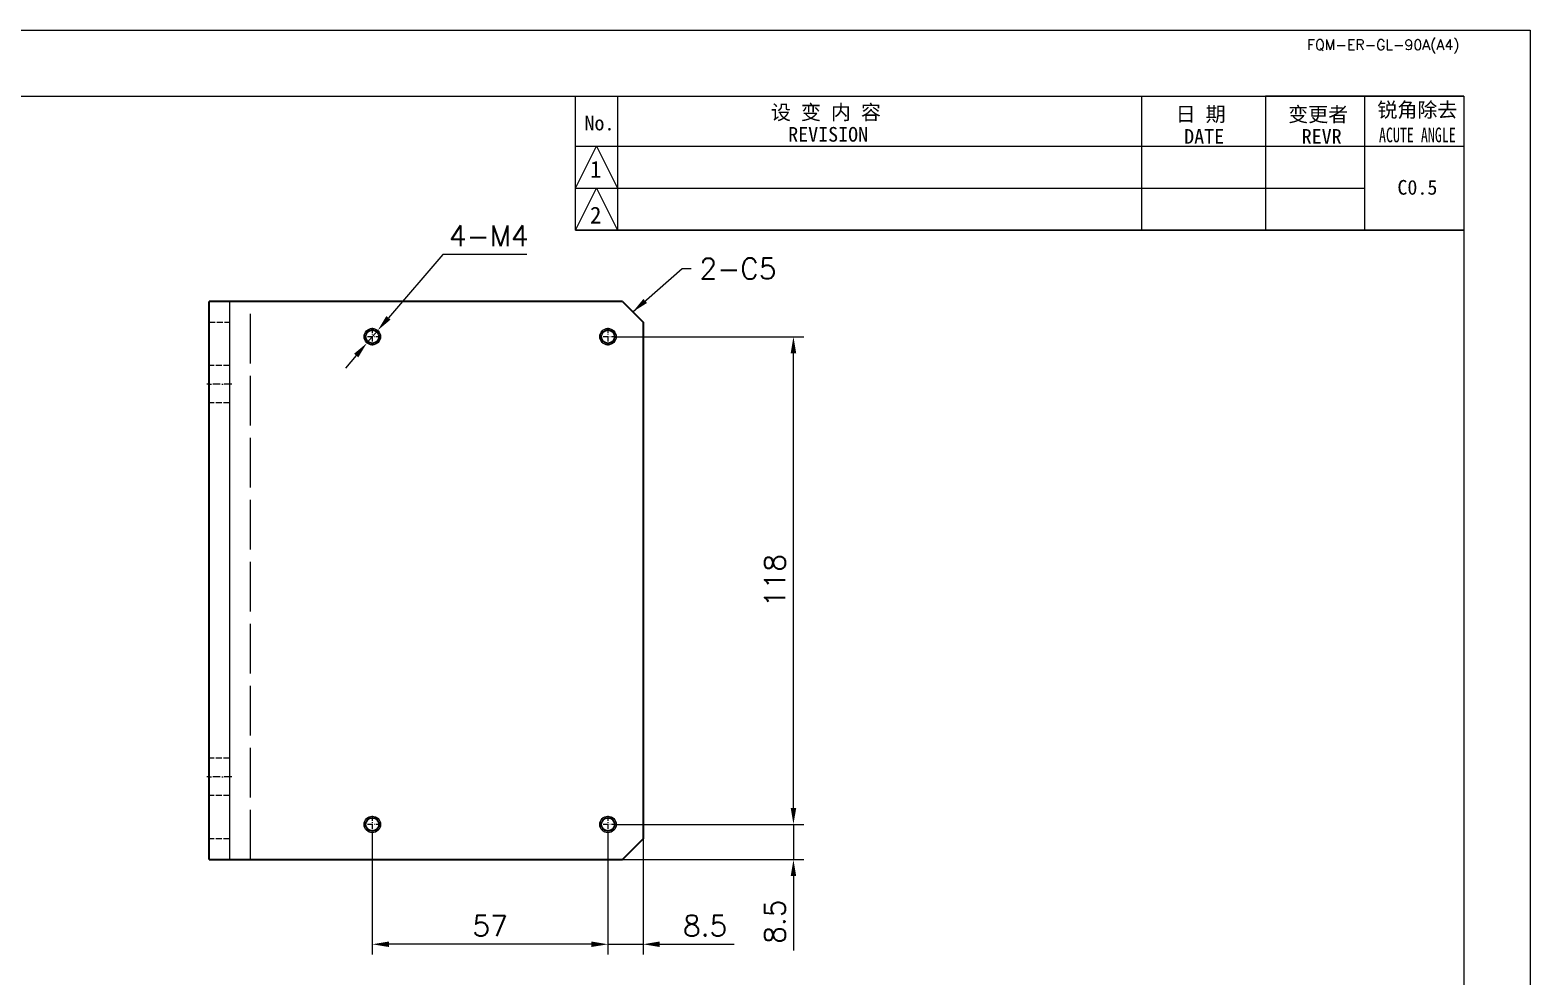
# Model space of a CAD drawing. Header units: millimetres. Extents: x -168473 to -148463, y 295526 to 306160.
# Drawn here: x -151856.7 to -151493.8, y 302716.4 to 302945.2 of the extents above; entities that cross this region are included whole.
import ezdxf
from ezdxf.enums import TextEntityAlignment as Align

# ---------------------------------------------------------------- set-up
doc = ezdxf.new("R2010")
doc.units = ezdxf.units.MM
for name, pattern in [('CENTER2', [28.575, 19.05, -3.175, 3.175, -3.175]), ('DASHDOT', [18.5, 12, -3, 0.5, -3]), ('DASHED', [15, 12, -3]), ('DASHED2', [9.525, 6.35, -3.175])]:
    doc.linetypes.add(name, pattern=pattern)
for name, color, linetype, lineweight in [('A4', 3, 'Continuous', 20), ('中心线', 2, 'CENTER2', 13), ('图框', 7, 'Continuous', 20), ('尺寸线', 3, 'Continuous', 13), ('虚线', 2, 'DASHED2', 25)]:
    doc.layers.add(name, color=color, linetype=linetype, lineweight=lineweight)
doc.styles.add('CH-1', font='')
doc.styles.get("Standard").update_dxf_attribs({"font": 'txt', "bigfont": 'gbcbig.shx'})
doc.styles.get('CH-1').set_extended_font_data('SimSun')
doc.dimstyles.new('副本02', dxfattribs={"dimscale": 2, "dimtxt": 2.5, "dimasz": 2, "dimexe": 1.25, "dimexo": 0, "dimgap": 1, "dimtad": 1, "dimdsep": 46, "dimtxsty": 'Standard', "dimcen": 0.5, "dimclrd": 3, "dimclre": 3, "dimclrt": 1, "dimadec": 1, "dimazin": 2, "dimtfac": 1, "dimtmove": 0, "dimatfit": 3, "dimfxl": 0, "dimtolj": 1, "dimlwd": -1, "dimlwe": -1, "dimarcsym": 0})
doc.dimstyles.new('副本02$3', dxfattribs={"dimscale": 2, "dimtxt": 2.5, "dimasz": 2, "dimexe": 1.25, "dimexo": 0, "dimgap": 1, "dimtad": 1, "dimtoh": 1, "dimdsep": 46, "dimtxsty": 'Standard', "dimcen": 0.5, "dimclrd": 3, "dimclre": 3, "dimclrt": 1, "dimadec": 1, "dimazin": 2, "dimtfac": 1, "dimtmove": 0, "dimatfit": 3, "dimfxl": 0, "dimtolj": 1, "dimlwd": -1, "dimlwe": -1, "dimarcsym": 0})

# ---------------------------------------------------------------- blocks, each defined once
blk = doc.blocks.new('*D7156')
at = {"layer": 'Defpoints', "color": 0}
for p in [(-151714.78, 302753.03), (-151713.39, 302744.53), (-151672.02, 302744.53)]:
    blk.add_point(p, dxfattribs=at)
at = {"layer": '尺寸线', "color": 3}
for p, q in [((-151672.02, 302757.03), (-151672.02, 302761.03)), ((-151714.78, 302753.03), (-151669.52, 302753.03)), ((-151672.02, 302753.03), (-151672.02, 302744.53)), ((-151713.39, 302744.53), (-151669.52, 302744.53)), ((-151672.02, 302740.53), (-151672.02, 302722.53))]:
    blk.add_line(p, q, dxfattribs=at)
for points in [[(-151672.68, 302757.03), (-151671.35, 302757.03), (-151672.02, 302753.03)], [(-151672.68, 302740.53), (-151671.35, 302740.53), (-151672.02, 302744.53)]]:
    blk.add_solid(points, dxfattribs=at)
at = {"layer": '尺寸线', "color": 1, "insert": (-151676.52, 302729.53), "char_height": 5, "attachment_point": 5, "rotation": 90}
blk.add_mtext('\\A1;8.5', dxfattribs=at)
blk = doc.blocks.new('*D7157')
at = {"layer": 'Defpoints', "color": 0}
for p in [(-151716.89, 302750.92), (-151708.39, 302750.92), (-151708.39, 302724.05)]:
    blk.add_point(p, dxfattribs=at)
at = {"layer": '尺寸线', "color": 3}
for p, q in [((-151716.89, 302750.92), (-151716.89, 302721.55)), ((-151708.39, 302750.92), (-151708.39, 302721.55)), ((-151720.89, 302724.05), (-151724.89, 302724.05)), ((-151716.89, 302724.05), (-151708.39, 302724.05)), ((-151704.39, 302724.05), (-151686.39, 302724.05))]:
    blk.add_line(p, q, dxfattribs=at)
for points in [[(-151720.89, 302724.72), (-151720.89, 302723.39), (-151716.89, 302724.05)], [(-151704.39, 302724.72), (-151704.39, 302723.39), (-151708.39, 302724.05)]]:
    blk.add_solid(points, dxfattribs=at)
at = {"layer": '尺寸线', "color": 1, "insert": (-151693.39, 302728.55), "char_height": 5, "attachment_point": 5}
blk.add_mtext('\\A1;8.5', dxfattribs=at)
blk = doc.blocks.new('*D7158')
at = {"layer": 'Defpoints', "color": 0}
for p in [(-151773.89, 302750.92), (-151716.89, 302736.24), (-151773.89, 302724.05)]:
    blk.add_point(p, dxfattribs=at)
at = {"layer": '尺寸线', "color": 3}
for p, q in [((-151773.89, 302750.92), (-151773.89, 302721.55)), ((-151716.89, 302736.24), (-151716.89, 302721.55)), ((-151720.89, 302724.05), (-151769.89, 302724.05))]:
    blk.add_line(p, q, dxfattribs=at)
for points in [[(-151769.89, 302724.72), (-151769.89, 302723.39), (-151773.89, 302724.05)], [(-151720.89, 302724.72), (-151720.89, 302723.39), (-151716.89, 302724.05)]]:
    blk.add_solid(points, dxfattribs=at)
at = {"layer": '尺寸线', "color": 1, "insert": (-151745.39, 302728.55), "char_height": 5, "attachment_point": 5}
blk.add_mtext('\\A1;57', dxfattribs=at)
blk = doc.blocks.new('*D7159')
at = {"layer": 'Defpoints', "color": 0}
for p in [(-151714.78, 302871.03), (-151672.02, 302871.03), (-151692.15, 302753.03)]:
    blk.add_point(p, dxfattribs=at)
at = {"layer": '尺寸线', "color": 3}
for p, q in [((-151714.78, 302871.03), (-151669.52, 302871.03)), ((-151672.02, 302757.03), (-151672.02, 302867.03)), ((-151692.15, 302753.03), (-151669.52, 302753.03))]:
    blk.add_line(p, q, dxfattribs=at)
for points in [[(-151672.68, 302867.03), (-151671.35, 302867.03), (-151672.02, 302871.03)], [(-151672.68, 302757.03), (-151671.35, 302757.03), (-151672.02, 302753.03)]]:
    blk.add_solid(points, dxfattribs=at)
at = {"layer": '尺寸线', "color": 1, "insert": (-151676.52, 302812.03), "char_height": 5, "attachment_point": 5, "rotation": 90}
blk.add_mtext('\\A1;118', dxfattribs=at)
blk = doc.blocks.new('*D7160')
at = {"layer": 'Defpoints', "color": 0}
for p in [(-151772.59, 302872.55), (-151775.19, 302869.51)]:
    blk.add_point(p, dxfattribs=at)
at = {"layer": '尺寸线', "color": 3}
for p, q in [((-151756.87, 302890.92), (-151769.99, 302875.59)), ((-151736.54, 302890.92), (-151756.87, 302890.92)), ((-151775.19, 302869.51), (-151772.59, 302872.55)), ((-151777.79, 302866.47), (-151780.39, 302863.43))]:
    blk.add_line(p, q, dxfattribs=at)
for points in [[(-151770.5, 302876.02), (-151769.48, 302875.16), (-151772.59, 302872.55)], [(-151778.3, 302866.91), (-151777.28, 302866.04), (-151775.19, 302869.51)]]:
    blk.add_solid(points, dxfattribs=at)
at = {"layer": '尺寸线', "color": 1, "insert": (-151745.7, 302895.42), "char_height": 5, "attachment_point": 5}
blk.add_mtext('\\A1;4-M4', dxfattribs=at)
blk = doc.blocks.new('1比1 竖框')
at = {"layer": '图框'}
for p, q in [((0, 297), (210, 297)), ((178, 297), (202, 297)), ((210, 297), (210, 0)), ((25, 289), (202, 289)), ((94.55, 272.79), (94.55, 289)), ((99.62, 289), (99.62, 272.79)), ((163, 289), (163, 272.79)), ((163, 289), (163, 272.79)), ((163, 289), (163, 272.79)), ((163, 289), (163, 272.79)), ((163, 289), (163, 272.79)), ((178, 289), (178, 272.79)), ((178, 289), (178, 272.79)), ((178, 289), (178, 272.79)), ((178, 289), (178, 272.79)), ((178, 289), (178, 272.79)), ((178, 289), (202, 289)), ((178, 289), (202, 289)), ((178, 289), (202, 289)), ((178, 289), (202, 289)), ((202, 289), (178, 289)), ((190, 289), (190, 272.79)), ((190, 289), (190, 272.79)), ((190, 289), (190, 272.79)), ((190, 289), (190, 272.79)), ((190, 289), (190, 272.79)), ((202, 289), (202, 10)), ((94.55, 277.86), (97.09, 282.93)), ((94.55, 282.93), (190, 282.93)), ((94.55, 282.93), (190, 282.93)), ((94.55, 282.93), (190, 282.93)), ((94.55, 282.93), (190, 282.93)), ((97.09, 282.93), (99.62, 277.86)), ((190, 282.93), (202, 282.93)), ((190, 282.93), (202, 282.93)), ((190, 282.93), (202, 282.93)), ((190, 282.93), (202, 282.93)), ((94.55, 272.79), (97.09, 277.86)), ((94.55, 277.86), (190, 277.86)), ((94.55, 277.86), (190, 277.86)), ((94.55, 277.86), (190, 277.86)), ((94.55, 277.86), (190, 277.86)), ((97.09, 277.86), (99.62, 272.79)), ((94.55, 272.79), (202, 272.79)), ((202, 272.79), (94.55, 272.79)), ((94.55, 272.79), (202, 272.79)), ((94.55, 272.79), (202, 272.79))]:
    blk.add_line(p, q, dxfattribs=at)
at = {"layer": '图框', "style": 'CH-1'}
for s, height, p in [('锐角除去', 1.775, (196.38, 287.37)), ('设 变 内 容', 1.775, (124.84, 287.09)), ('日 期', 1.775, (170.17, 286.84)), ('变更者', 1.775, (184.38, 286.84)), ('No.', 1.775, (97.45, 285.73)), ('REVISION', 1.775, (125.11, 284.38)), ('DATE', 1.775, (170.59, 284.13)), ('REVR', 1.775, (184.8, 284.13)), ('1', 2.03, (97, 280.16)), ('C0.5', 1.775, (196.38, 277.97)), ('2', 2.03, (97, 274.61))]:
    blk.add_text(s, height=height, dxfattribs=at).set_placement(p, align=Align.MIDDLE)
at = {"layer": '图框', "style": 'CH-1', "width": 0.7}
blk.add_text('ACUTE ANGLE', height=1.7746, dxfattribs=at).set_placement((196.38, 284.31), align=Align.MIDDLE)
at = {"layer": '图框', "insert": (192.25, 295), "char_height": 1.25, "width": 39, "attachment_point": 5}
blk.add_mtext('{\\Ftxt,@extfont2|c134;FQM-ER-GL-90A(A4)}', dxfattribs=at)

msp = doc.modelspace()

# ---------------------------------------------------------------- linework, layer by layer
at = {"color": 7, "lineweight": 35}
for p, q in [((-151808.39, 302879.532), (-151813.39, 302879.532)), ((-151813.39, 302744.532), (-151813.39, 302879.532)), ((-151713.39, 302879.532), (-151808.39, 302879.532)), ((-151713.39, 302879.532), (-151708.39, 302874.532)), ((-151708.39, 302874.532), (-151708.39, 302749.532)), ((-151708.39, 302749.532), (-151713.39, 302744.532)), ((-151813.39, 302744.532), (-151808.39, 302744.532)), ((-151808.39, 302744.532), (-151713.39, 302744.532))]:
    msp.add_line(p, q, dxfattribs=at)
at = {"color": 7, "lineweight": 13}
msp.add_line((-151808.39, 302744.532), (-151808.39, 302879.532), dxfattribs=at)
for centre in [(-151773.89, 302871.032), (-151716.89, 302871.032), (-151773.89, 302753.032), (-151716.89, 302753.032)]:
    msp.add_circle(centre, 2, dxfattribs=at)
at = {"color": 7, "lineweight": 35}
for centre in [(-151773.89, 302871.032), (-151716.89, 302871.032), (-151773.89, 302753.032), (-151716.89, 302753.032)]:
    msp.add_circle(centre, 1.621, dxfattribs=at)
at = {"layer": 'A4'}
msp.add_lwpolyline([(-151913.846, 302945.22), (-151493.846, 302945.22), (-151493.846, 302351.22), (-151913.846, 302351.22)], close=True, dxfattribs=at)
at = {"layer": '中心线', "color": 2, "linetype": 'DASHDOT', "lineweight": 13, "ltscale": 0.105371}
for p, q in [((-151773.89, 302873.139), (-151773.89, 302868.924)), ((-151716.89, 302873.139), (-151716.89, 302868.924)), ((-151771.783, 302871.032), (-151775.998, 302871.032)), ((-151714.783, 302871.032), (-151718.998, 302871.032)), ((-151771.783, 302753.032), (-151775.998, 302753.032)), ((-151773.89, 302755.139), (-151773.89, 302750.924)), ((-151714.783, 302753.032), (-151718.998, 302753.032)), ((-151716.89, 302755.139), (-151716.89, 302750.924))]:
    msp.add_line(p, q, dxfattribs=at)
at = {"layer": '中心线', "color": 2, "linetype": 'DASHDOT', "lineweight": 13, "ltscale": 0.15}
for p, q in [((-151807.89, 302859.532), (-151813.89, 302859.532)), ((-151807.89, 302764.532), (-151813.89, 302764.532))]:
    msp.add_line(p, q, dxfattribs=at)
at = {"layer": '虚线', "color": 1, "linetype": 'DASHED', "lineweight": 13}
for p, q in [((-151808.39, 302744.532), (-151808.39, 302879.532)), ((-151803.39, 302744.532), (-151803.39, 302879.532))]:
    msp.add_line(p, q, dxfattribs=at)
at = {"layer": '虚线', "color": 1, "linetype": 'DASHED', "lineweight": 13, "ltscale": 0.125}
for p, q in [((-151813.39, 302874.532), (-151808.39, 302874.532)), ((-151808.39, 302864.032), (-151813.39, 302864.032)), ((-151808.39, 302855.032), (-151813.39, 302855.032)), ((-151808.39, 302769.032), (-151813.39, 302769.032)), ((-151808.39, 302760.032), (-151813.39, 302760.032)), ((-151808.39, 302749.532), (-151813.39, 302749.532))]:
    msp.add_line(p, q, dxfattribs=at)

# ---------------------------------------------------------------- block references
at = {"layer": '图框', "xscale": 2, "yscale": 2, "zscale": 2}
msp.add_blockref('1比1 竖框', (-151913.846, 302351.22), dxfattribs=at)

# ---------------------------------------------------------------- texts
at = {"layer": '尺寸线', "color": 1, "insert": (-151694.753, 302889.988), "char_height": 5, "attachment_point": 1}
msp.add_mtext('\\A1;2-C5', dxfattribs=at)

# ---------------------------------------------------------------- dimensions: what is measured, and where the dimension line sits
at = {"layer": '尺寸线'}
dim = msp.add_diameter_dim_2p(p1=(-151775.191, 302869.512), p2=(-151772.59, 302872.551), dimstyle='副本02$3', override={"dimpost": '4-M<>'}, dxfattribs=at)
dim.commit()
dim.dimension.update_dxf_attribs({"geometry": '*D7160', "text_midpoint": (-151745.704, 302890.918), "dimtype": 163})
for base, p1, p2, picture, middle in [((-151672.016, 302871.032), (-151692.149, 302753.032), (-151714.783, 302871.032), '*D7159', (-151676.516, 302812.032)), ((-151672.016, 302744.532), (-151714.783, 302753.032), (-151713.39, 302744.532), '*D7156', (-151676.516, 302729.532))]:
    dim = msp.add_linear_dim(base=base, p1=p1, p2=p2, angle=90, dimstyle='副本02', dxfattribs=at)
    dim.commit()
    dim.dimension.update_dxf_attribs({"geometry": picture, "text_midpoint": middle})
for base, p1, p2, picture, middle in [((-151773.89, 302724.053), (-151716.89, 302736.239), (-151773.89, 302750.924), '*D7158', (-151745.39, 302728.553)), ((-151708.39, 302724.053), (-151716.89, 302750.924), (-151708.39, 302750.924), '*D7157', (-151693.39, 302728.553))]:
    dim = msp.add_linear_dim(base=base, p1=p1, p2=p2, dimstyle='副本02', dxfattribs=at)
    dim.commit()
    dim.dimension.update_dxf_attribs({"geometry": picture, "text_midpoint": middle})

# ---------------------------------------------------------------- leaders
at = {"layer": '尺寸线', "annotation_type": 0, "has_hookline": 1, "hookline_direction": 0, "text_width": 18.333}
msp.add_leader([(-151710.89, 302877.032), (-151698.942, 302887.488), (-151696.753, 302887.488)], dimstyle='副本02', override={"dimgap": 1, "dimtad": 0}, dxfattribs=at)

doc.saveas('drawing.dxf')
